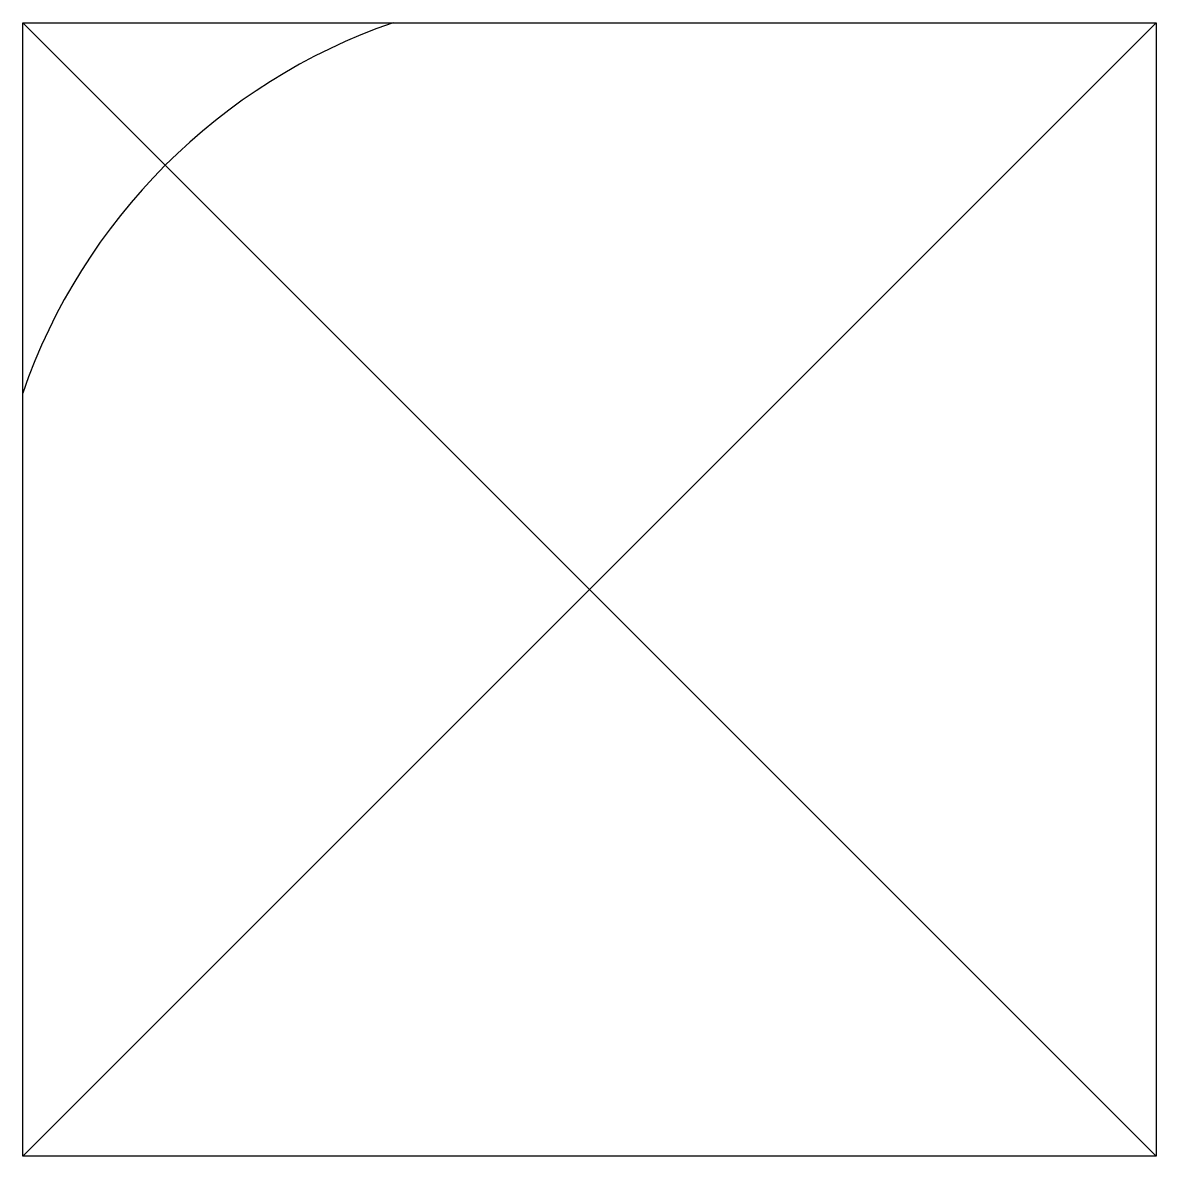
# Model space of a CAD drawing. Header units: millimetres. Extents: x -60 to 60, y -60 to 60.
import ezdxf

# ---------------------------------------------------------------- set-up
doc = ezdxf.new("R2010")
doc.units = ezdxf.units.MM
doc.layers.get('0').update_dxf_attribs({"linetype": 'CONTINUOUS'})

msp = doc.modelspace()

# ---------------------------------------------------------------- linework, layer by layer
for p, q in [((-60, 60), (60, 60)), ((-60, -60), (-60, 60)), ((-60, 60), (60, -60)), ((60, 60), (-60, -60)), ((60, 60), (60, -60)), ((60, -60), (-60, -60))]:
    msp.add_line(p, q)
msp.add_lwpolyline([(-60, 60), (-20.79, 60, 0.229841), (-60, 20.79)], format="xyb", close=True)

doc.saveas('drawing.dxf')
